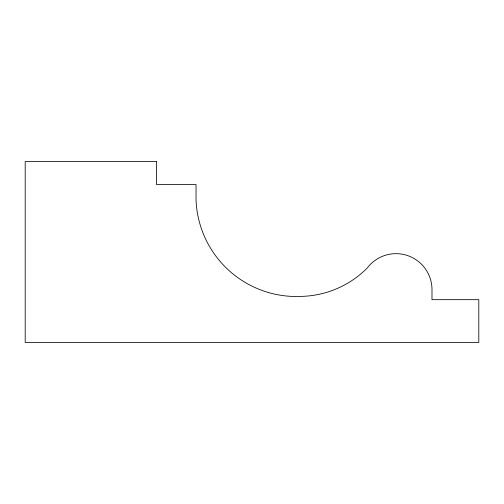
<?xml version="1.0" encoding="UTF-8"?>
<svg xmlns="http://www.w3.org/2000/svg" width="504" height="504" viewBox="0 0 504 504"><rect width="100%" height="100%" fill="white"/><g stroke="black" fill="none" stroke-linecap="round" stroke-linejoin="round"><path stroke-width="0.76" d="M156.587 161.582L25.2 161.582L25.2 342.418L478.8 342.418L478.8 299.672L431.991 299.672L431.991 289.731A35.979 35.979 0 0 0 367.334 267.914A96.012 96.012 0 0 1 301.253 296.383A100.453 100.453 0 0 1 196.043 200.17L196.043 184.596L156.587 184.596L156.587 161.582"/></g></svg>
